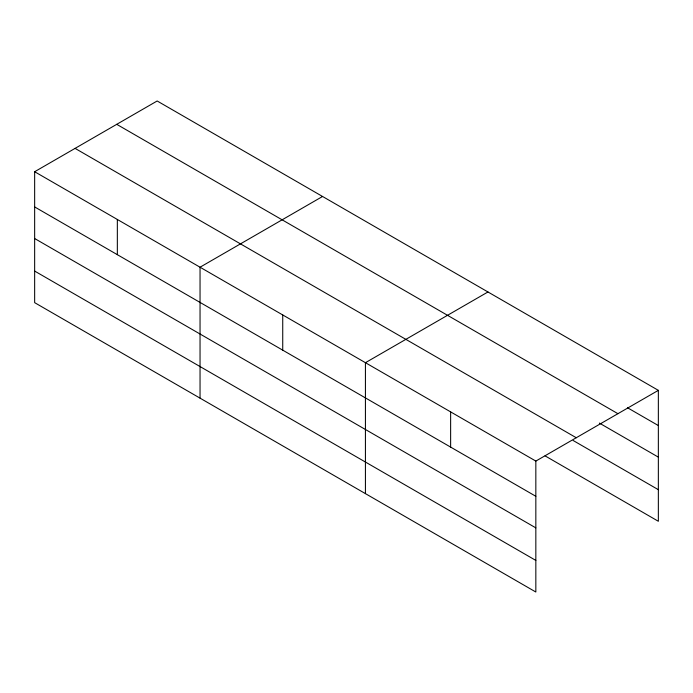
<?xml version="1.0" encoding="UTF-8"?>
<svg xmlns="http://www.w3.org/2000/svg" width="693" height="693" viewBox="0 0 693 693"><rect width="100%" height="100%" fill="white"/><g stroke="black" fill="none" stroke-linecap="round" stroke-linejoin="round"><path stroke-width="1.04" d="M34.65 171.725L535.836 461.079L535.836 592.013L34.65 302.65L34.65 171.725L157.164 100.987L658.35 390.35L658.35 521.275L545.062 455.864M322.557 196.474L200.043 267.212L200.043 398.137M487.95 291.97L365.428 362.699L365.428 493.624M535.836 461.079L658.35 390.35M627.451 407.718L658.35 425.554M116.736 124.333L617.922 413.686M599.367 423.085L658.35 457.137M75.078 148.38L576.264 437.742M573.146 440.497L658.35 489.682M34.65 206.93L535.836 496.292M34.65 238.522L535.836 527.875M34.65 271.067L535.836 560.42M450.632 411.893L450.632 447.098M282.735 314.96L282.735 350.164M117.342 219.473L117.342 254.677"/></g></svg>
